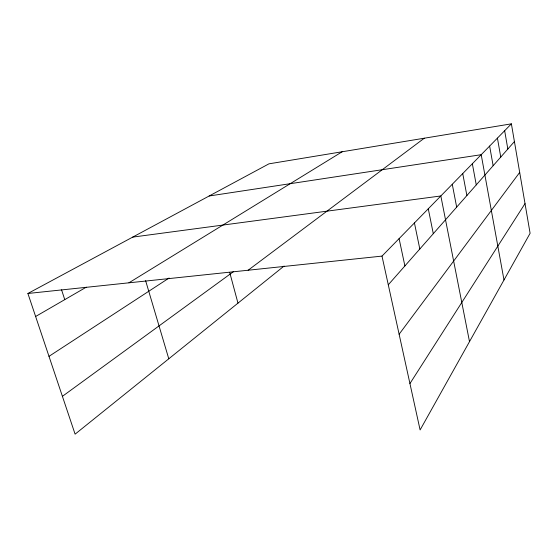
<?xml version="1.0" encoding="UTF-8"?>
<svg xmlns="http://www.w3.org/2000/svg" width="558" height="558" viewBox="0 0 558 558"><rect width="100%" height="100%" fill="white"/><g stroke="black" fill="none" stroke-linecap="round" stroke-linejoin="round"><path stroke-width="0.84" d="M409.935 383.562L525.022 203.6M399.123 334.235L519.693 172.415M388.284 284.796L514.413 141.565M381.993 256.101L511.386 123.841L530.1 233.293L420.104 429.946L381.993 256.101L27.9 293.48L75.1 434.159L284.099 266.033M248.136 270.232L424.296 138.21M62.412 396.333L233.649 271.523M48.992 356.339L169.088 278.017M128.912 282.815L342.173 151.755M35.621 316.498L86.246 287.196M27.9 293.48L268.949 163.836L511.386 123.841M209.159 195.991L481.205 154.699L503.986 279.976M132.699 237.115L440.834 195.963L469.501 341.629M61.568 289.804L64.756 299.632M145.61 280.639L168.781 358.794M229.708 272.423L237.973 303.14M399.096 238.629L404.899 265.936M414.434 222.942L419.818 248.994M428.279 208.797L433.294 233.69M452.273 184.266L456.674 207.137M462.735 173.573L466.886 195.544M472.347 163.745L476.26 184.893M489.631 146.084L493.139 165.726M497.422 138.112L500.763 157.077M504.655 130.718L507.836 149.042"/></g></svg>
